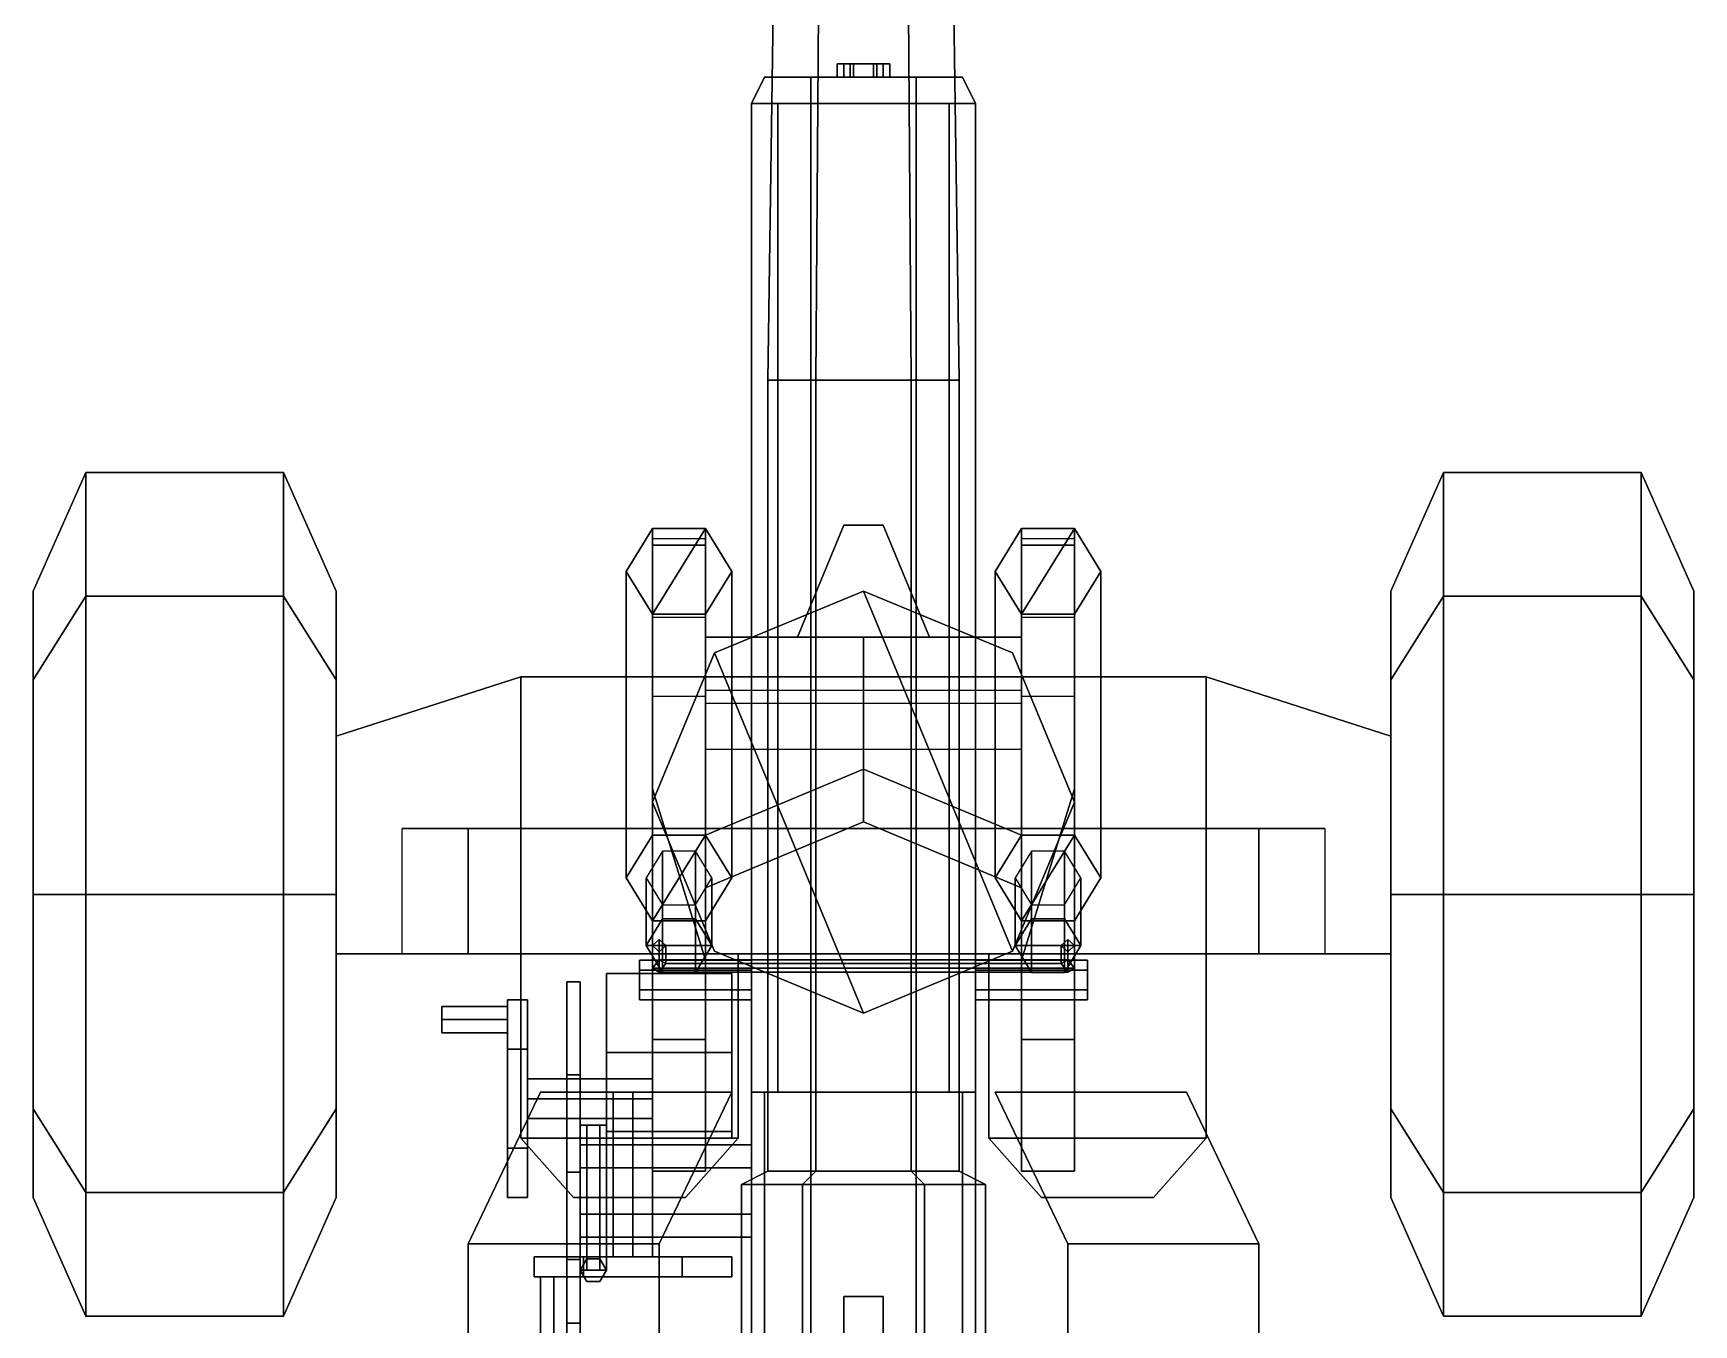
# Model space of a CAD drawing. Extents: x -1.26 to 1.26, y -4.74 to 2.87.
# Drawn here: x -1.26 to 1.26, y -0.793 to 1.166 of the extents above; entities that cross this region are included whole.
import ezdxf

# ---------------------------------------------------------------- set-up
doc = ezdxf.new("R2010")
doc.units = 0
doc.layers.get('0').update_dxf_attribs({"linetype": 'CONTINUOUS'})
for name, color, linetype in [('GUN', 1, 'CONTINUOUS'), ('SLEEVE', 5, 'CONTINUOUS'), ('SUPPORTS', 5, 'CONTINUOUS'), ('TURRET', 3, 'CONTINUOUS'), ('WHEELS', 2, 'CONTINUOUS')]:
    doc.layers.add(name, color=color, linetype=linetype)

msp = doc.modelspace()

# ---------------------------------------------------------------- linework, layer by layer
for points in [[(-0.52, 0.19, 0.88), (-0.52, 0.19, 0.51), (-0.8, 0.1, 0.54), (-0.8, 0.1, 0.83)], [(-0.52, 0.19, 0.51), (-0.52, -0.23, 0.51), (-0.8, -0.23, 0.54), (-0.8, 0.1, 0.54)], [(-0.8, 0.1, 0.83), (-0.8, -0.23, 0.83), (-0.52, -0.23, 0.88), (-0.52, 0.19, 0.88)], [(-0.52, 0.19, 0.88), (-0.52, -0.23, 0.88), (0.52, -0.23, 0.88), (0.52, 0.19, 0.88)], [(0.52, 0.19, 0.88), (0.52, 0.19, 0.51), (-0.52, 0.19, 0.51), (-0.52, 0.19, 0.88)], [(0.52, 0.19, 0.51), (0.52, -0.23, 0.51), (-0.52, -0.23, 0.51), (-0.52, 0.19, 0.51)], [(0.8, 0.1, 0.54), (0.8, -0.23, 0.54), (0.52, -0.23, 0.51), (0.52, 0.19, 0.51)], [(0.52, 0.19, 0.88), (0.52, -0.23, 0.88), (0.8, -0.23, 0.83), (0.8, 0.1, 0.83)], [(0.8, 0.1, 0.83), (0.8, 0.1, 0.54), (0.52, 0.19, 0.51), (0.52, 0.19, 0.88)], [(-0.52, -0.04, 0.51), (-0.52, -0.04, 0.42), (-0.6, -0.04, 0.42), (-0.7, -0.04, 0.53)], [(-0.6, -0.04, 0.42), (-0.6, -0.23, 0.42), (-0.7, -0.23, 0.53), (-0.7, -0.04, 0.53)], [(-0.52, -0.04, 0.42), (-0.52, -0.23, 0.42), (-0.6, -0.23, 0.42), (-0.6, -0.04, 0.42)], [(0.52, -0.04, 0.49), (0.52, -0.04, 0.42), (-0.52, -0.04, 0.42), (-0.52, -0.04, 0.49)], [(-0.52, -0.04, 0.49), (-0.52, -0.23, 0.49), (0.52, -0.23, 0.49), (0.52, -0.04, 0.49)], [(0.52, -0.04, 0.42), (0.52, -0.23, 0.42), (-0.52, -0.23, 0.42), (-0.52, -0.04, 0.42)], [(-0.52, -0.23, 0.51), (-0.52, -0.23, 0.49), (-0.52, -0.04, 0.49), (-0.52, -0.04, 0.51)], [(0.7, -0.04, 0.53), (0.6, -0.04, 0.42), (0.52, -0.04, 0.42), (0.52, -0.04, 0.51)], [(0.6, -0.04, 0.42), (0.6, -0.23, 0.42), (0.52, -0.23, 0.42), (0.52, -0.04, 0.42)], [(0.52, -0.04, 0.49), (0.52, -0.23, 0.49), (0.52, -0.23, 0.51), (0.52, -0.04, 0.51)], [(0.7, -0.23, 0.53), (0.6, -0.23, 0.42), (0.6, -0.04, 0.42), (0.7, -0.04, 0.53)], [(-0.8, -0.23, 0.83), (-0.8, -0.23, 0.54), (-0.52, -0.23, 0.51), (-0.52, -0.23, 0.88)], [(-0.7, -0.23, 0.53), (-0.6, -0.23, 0.42), (-0.52, -0.23, 0.42), (-0.52, -0.23, 0.51)], [(-0.19, -0.23, 0.84), (-0.19, -0.51, 0.84), (-0.52, -0.51, 0.84), (-0.52, -0.23, 0.84)], [(-0.52, -0.23, 0.88), (-0.52, -0.51, 0.88), (-0.19, -0.51, 0.88), (-0.19, -0.23, 0.88)], [(-0.52, -0.23, 0.84), (-0.52, -0.51, 0.84), (-0.52, -0.51, 0.88), (-0.52, -0.23, 0.88)], [(-0.52, -0.23, 0.51), (-0.52, -0.51, 0.51), (-0.52, -0.51, 0.55), (-0.52, -0.23, 0.55)], [(-0.52, -0.23, 0.55), (-0.52, -0.51, 0.55), (-0.19, -0.51, 0.55), (-0.19, -0.23, 0.55)], [(-0.19, -0.23, 0.51), (-0.19, -0.51, 0.51), (-0.52, -0.51, 0.51), (-0.52, -0.23, 0.51)], [(-0.52, -0.23, 0.88), (-0.52, -0.23, 0.51), (0.52, -0.23, 0.51), (0.52, -0.23, 0.88)], [(-0.52, -0.23, 0.49), (-0.52, -0.23, 0.42), (0.52, -0.23, 0.42), (0.52, -0.23, 0.49)], [(-0.19, -0.51, 0.88), (-0.19, -0.51, 0.84), (-0.19, -0.23, 0.84), (-0.19, -0.23, 0.88)], [(-0.19, -0.51, 0.55), (-0.19, -0.51, 0.51), (-0.19, -0.23, 0.51), (-0.19, -0.23, 0.55)], [(0.52, -0.23, 0.84), (0.52, -0.51, 0.84), (0.19, -0.51, 0.84), (0.19, -0.23, 0.84)], [(0.19, -0.23, 0.88), (0.19, -0.51, 0.88), (0.52, -0.51, 0.88), (0.52, -0.23, 0.88)], [(0.19, -0.23, 0.84), (0.19, -0.51, 0.84), (0.19, -0.51, 0.88), (0.19, -0.23, 0.88)], [(0.19, -0.23, 0.51), (0.19, -0.51, 0.51), (0.19, -0.51, 0.55), (0.19, -0.23, 0.55)], [(0.19, -0.23, 0.55), (0.19, -0.51, 0.55), (0.52, -0.51, 0.55), (0.52, -0.23, 0.55)], [(0.52, -0.23, 0.51), (0.52, -0.51, 0.51), (0.19, -0.51, 0.51), (0.19, -0.23, 0.51)], [(0.52, -0.51, 0.88), (0.52, -0.51, 0.84), (0.52, -0.23, 0.84), (0.52, -0.23, 0.88)], [(0.52, -0.51, 0.55), (0.52, -0.51, 0.51), (0.52, -0.23, 0.51), (0.52, -0.23, 0.55)], [(0.52, -0.23, 0.88), (0.52, -0.23, 0.51), (0.8, -0.23, 0.54), (0.8, -0.23, 0.83)], [(0.52, -0.23, 0.51), (0.52, -0.23, 0.42), (0.6, -0.23, 0.42), (0.7, -0.23, 0.53)], [(-0.19, -0.51, 0.88), (-0.19, -0.51, 0.84), (-0.52, -0.51, 0.84), (-0.52, -0.51, 0.88)], [(-0.52, -0.51, 0.84), (-0.44, -0.6, 0.84), (-0.44, -0.6, 0.88), (-0.52, -0.51, 0.88)], [(-0.19, -0.51, 0.84), (-0.27, -0.6, 0.84), (-0.44, -0.6, 0.84), (-0.52, -0.51, 0.84)], [(-0.52, -0.51, 0.88), (-0.44, -0.6, 0.88), (-0.27, -0.6, 0.88), (-0.19, -0.51, 0.88)], [(-0.52, -0.51, 0.88), (-0.52, -0.51, 0.84), (-0.19, -0.51, 0.84), (-0.19, -0.51, 0.88)], [(-0.52, -0.51, 0.55), (-0.52, -0.51, 0.51), (-0.19, -0.51, 0.51), (-0.19, -0.51, 0.55)], [(-0.52, -0.51, 0.51), (-0.44, -0.6, 0.51), (-0.44, -0.6, 0.55), (-0.52, -0.51, 0.55)], [(-0.52, -0.51, 0.55), (-0.44, -0.6, 0.55), (-0.27, -0.6, 0.55), (-0.19, -0.51, 0.55)], [(-0.19, -0.51, 0.55), (-0.19, -0.51, 0.51), (-0.52, -0.51, 0.51), (-0.52, -0.51, 0.55)], [(-0.19, -0.51, 0.51), (-0.27, -0.6, 0.51), (-0.44, -0.6, 0.51), (-0.52, -0.51, 0.51)], [(-0.27, -0.6, 0.88), (-0.27, -0.6, 0.84), (-0.19, -0.51, 0.84), (-0.19, -0.51, 0.88)], [(-0.27, -0.6, 0.55), (-0.27, -0.6, 0.51), (-0.19, -0.51, 0.51), (-0.19, -0.51, 0.55)], [(0.52, -0.51, 0.84), (0.44, -0.6, 0.84), (0.27, -0.6, 0.84), (0.19, -0.51, 0.84)], [(0.19, -0.51, 0.88), (0.27, -0.6, 0.88), (0.44, -0.6, 0.88), (0.52, -0.51, 0.88)], [(0.19, -0.51, 0.84), (0.27, -0.6, 0.84), (0.27, -0.6, 0.88), (0.19, -0.51, 0.88)], [(0.19, -0.51, 0.51), (0.27, -0.6, 0.51), (0.27, -0.6, 0.55), (0.19, -0.51, 0.55)], [(0.19, -0.51, 0.55), (0.27, -0.6, 0.55), (0.44, -0.6, 0.55), (0.52, -0.51, 0.55)], [(0.52, -0.51, 0.51), (0.44, -0.6, 0.51), (0.27, -0.6, 0.51), (0.19, -0.51, 0.51)], [(0.44, -0.6, 0.88), (0.44, -0.6, 0.84), (0.52, -0.51, 0.84), (0.52, -0.51, 0.88)], [(0.44, -0.6, 0.55), (0.44, -0.6, 0.51), (0.52, -0.51, 0.51), (0.52, -0.51, 0.55)], [(-0.44, -0.6, 0.88), (-0.44, -0.6, 0.84), (-0.27, -0.6, 0.84), (-0.27, -0.6, 0.88)], [(-0.44, -0.6, 0.55), (-0.44, -0.6, 0.51), (-0.27, -0.6, 0.51), (-0.27, -0.6, 0.55)], [(0.27, -0.6, 0.88), (0.27, -0.6, 0.84), (0.44, -0.6, 0.84), (0.44, -0.6, 0.88)], [(0.27, -0.6, 0.55), (0.27, -0.6, 0.51), (0.44, -0.6, 0.51), (0.44, -0.6, 0.55)]]:
    msp.add_3dface(points)
at = {"layer": 'GUN'}
for points in [[(-0.0675, 1.34, 1.7269), (-0.135, 1.34, 1.61), (-0.145, 0.64, 1.61), (-0.0725, 0.64, 1.7356)], [(-0.135, 1.34, 1.61), (-0.0675, 1.34, 1.4931), (-0.0725, 0.64, 1.4844), (-0.145, 0.64, 1.61)], [(0.0675, 1.34, 1.7269), (-0.0675, 1.34, 1.7269), (-0.0725, 0.64, 1.7356), (0.0725, 0.64, 1.7356)], [(-0.0675, 1.34, 1.4931), (0.0675, 1.34, 1.4931), (0.0725, 0.64, 1.4844), (-0.0725, 0.64, 1.4844)], [(0.135, 1.34, 1.61), (0.0675, 1.34, 1.7269), (0.0725, 0.64, 1.7356), (0.145, 0.64, 1.61)], [(0.0675, 1.34, 1.4931), (0.135, 1.34, 1.61), (0.145, 0.64, 1.61), (0.0725, 0.64, 1.4844)], [(-0.0725, 0.64, 1.7356), (-0.145, 0.64, 1.61), (-0.145, -0.56, 1.61), (-0.0725, -0.56, 1.7356)], [(-0.145, 0.64, 1.61), (-0.0725, 0.64, 1.4844), (-0.0725, -0.56, 1.4844), (-0.145, -0.56, 1.61)], [(0.0725, 0.64, 1.7356), (-0.0725, 0.64, 1.7356), (-0.0725, -0.56, 1.7356), (0.0725, -0.56, 1.7356)], [(-0.0725, 0.64, 1.4844), (0.0725, 0.64, 1.4844), (0.0725, -0.56, 1.4844), (-0.0725, -0.56, 1.4844)], [(0.145, 0.64, 1.61), (0.0725, 0.64, 1.7356), (0.0725, -0.56, 1.7356), (0.145, -0.56, 1.61)], [(0.0725, 0.64, 1.4844), (0.145, 0.64, 1.61), (0.145, -0.56, 1.61), (0.0725, -0.56, 1.4844)], [(-0.0725, -0.56, 1.7356), (-0.145, -0.56, 1.61), (-0.185, -0.58, 1.61), (-0.0925, -0.58, 1.7702)], [(-0.145, -0.56, 1.61), (-0.0725, -0.56, 1.4844), (-0.0925, -0.58, 1.4498), (-0.185, -0.58, 1.61)], [(0.0725, -0.56, 1.7356), (-0.0725, -0.56, 1.7356), (-0.0925, -0.58, 1.7702), (0.0925, -0.58, 1.7702)], [(-0.0725, -0.56, 1.4844), (0.0725, -0.56, 1.4844), (0.0925, -0.58, 1.4498), (-0.0925, -0.58, 1.4498)], [(0.145, -0.56, 1.61), (0.0725, -0.56, 1.7356), (0.0925, -0.58, 1.7702), (0.185, -0.58, 1.61)], [(0.0725, -0.56, 1.4844), (0.145, -0.56, 1.61), (0.185, -0.58, 1.61), (0.0925, -0.58, 1.4498)], [(-0.0925, -0.58, 1.7702), (-0.185, -0.58, 1.61), (-0.185, -1.08, 1.61), (-0.0925, -1.08, 1.7702)], [(-0.185, -0.58, 1.61), (-0.0925, -0.58, 1.4498), (-0.0925, -1.08, 1.4498), (-0.185, -1.08, 1.61)], [(0.0925, -0.58, 1.7702), (-0.0925, -0.58, 1.7702), (-0.0925, -1.08, 1.7702), (0.0925, -1.08, 1.7702)], [(-0.0925, -0.58, 1.4498), (0.0925, -0.58, 1.4498), (0.0925, -1.08, 1.4498), (-0.0925, -1.08, 1.4498)], [(0.185, -0.58, 1.61), (0.0925, -0.58, 1.7702), (0.0925, -1.08, 1.7702), (0.185, -1.08, 1.61)], [(0.0925, -0.58, 1.4498), (0.185, -0.58, 1.61), (0.185, -1.08, 1.61), (0.0925, -1.08, 1.4498)], [(-0.03, -0.75, 1.34), (-0.03, -1.06, 1.34), (-0.03, -1.06, 1.45), (-0.03, -0.75, 1.45)], [(0.03, -0.75, 1.45), (0.03, -0.75, 1.34), (-0.03, -0.75, 1.34), (-0.03, -0.75, 1.45)], [(0.03, -0.75, 1.34), (0.03, -1.06, 1.34), (-0.03, -1.06, 1.34), (-0.03, -0.75, 1.34)], [(0.03, -1.06, 1.45), (0.03, -1.06, 1.34), (0.03, -0.75, 1.34), (0.03, -0.75, 1.45)]]:
    msp.add_3dface(points, dxfattribs=at)
at = {"layer": 'SLEEVE'}
for points in [[(-0.02, 1.12, 1.4646), (-0.04, 1.12, 1.43), (-0.04, 1.1, 1.43), (-0.02, 1.1, 1.4646)], [(-0.04, 1.12, 1.43), (-0.02, 1.12, 1.3954), (-0.02, 1.1, 1.3954), (-0.04, 1.1, 1.43)], [(0.04, 1.12, 1.43), (-0.04, 1.12, 1.43), (-0.02, 1.12, 1.4646), (0.02, 1.12, 1.4646)], [(0.02, 1.12, 1.3954), (-0.02, 1.12, 1.3954), (-0.04, 1.12, 1.43), (0.04, 1.12, 1.43)], [(-0.015, 1.12, 1.356), (-0.03, 1.12, 1.33), (-0.03, 1.1, 1.33), (-0.015, 1.1, 1.356)], [(-0.03, 1.12, 1.33), (-0.015, 1.12, 1.304), (-0.015, 1.1, 1.304), (-0.03, 1.1, 1.33)], [(0.03, 1.12, 1.33), (-0.03, 1.12, 1.33), (-0.015, 1.12, 1.356), (0.015, 1.12, 1.356)], [(0.015, 1.12, 1.304), (-0.015, 1.12, 1.304), (-0.03, 1.12, 1.33), (0.03, 1.12, 1.33)], [(0.02, 1.12, 1.4646), (-0.02, 1.12, 1.4646), (-0.02, 1.1, 1.4646), (0.02, 1.1, 1.4646)], [(-0.02, 1.12, 1.3954), (0.02, 1.12, 1.3954), (0.02, 1.1, 1.3954), (-0.02, 1.1, 1.3954)], [(0.015, 1.12, 1.356), (-0.015, 1.12, 1.356), (-0.015, 1.1, 1.356), (0.015, 1.1, 1.356)], [(-0.015, 1.12, 1.304), (0.015, 1.12, 1.304), (0.015, 1.1, 1.304), (-0.015, 1.1, 1.304)], [(0.03, 1.12, 1.33), (0.015, 1.12, 1.356), (0.015, 1.1, 1.356), (0.03, 1.1, 1.33)], [(0.015, 1.12, 1.304), (0.03, 1.12, 1.33), (0.03, 1.1, 1.33), (0.015, 1.1, 1.304)], [(0.04, 1.12, 1.43), (0.02, 1.12, 1.4646), (0.02, 1.1, 1.4646), (0.04, 1.1, 1.43)], [(0.02, 1.12, 1.3954), (0.04, 1.12, 1.43), (0.04, 1.1, 1.43), (0.02, 1.1, 1.3954)], [(-0.15, 1.1, 1.48), (-0.17, 1.06, 1.48), (0.08, 1.06, 1.48), (0.08, 1.1, 1.48)], [(-0.15, 1.1, 1.35), (-0.17, 1.06, 1.35), (-0.17, 1.06, 1.48), (-0.15, 1.1, 1.48)], [(-0.08, 1.1, 1.3), (-0.08, 1.06, 1.28), (-0.17, 1.06, 1.35), (-0.15, 1.1, 1.35)], [(-0.08, 1.1, 1.48), (-0.08, 1.1, 1.3), (-0.15, 1.1, 1.35), (-0.15, 1.1, 1.48)], [(0.08, 1.1, 1.48), (0.08, 1.1, 1.3), (-0.08, 1.1, 1.3), (-0.08, 1.1, 1.48)], [(0.08, 1.1, 1.3), (0.08, 1.06, 1.28), (-0.08, 1.06, 1.28), (-0.08, 1.1, 1.3)], [(0.15, 1.1, 1.48), (0.15, 1.1, 1.35), (0.08, 1.1, 1.3), (0.08, 1.1, 1.48)], [(0.15, 1.1, 1.35), (0.17, 1.06, 1.35), (0.08, 1.06, 1.28), (0.08, 1.1, 1.3)], [(0.08, 1.1, 1.48), (0.08, 1.06, 1.48), (0.17, 1.06, 1.48), (0.15, 1.1, 1.48)], [(0.17, 1.06, 1.48), (0.17, 1.06, 1.35), (0.15, 1.1, 1.35), (0.15, 1.1, 1.48)], [(-0.13, 1.06, 1.55), (-0.13, 1.06, 1.48), (-0.17, 1.06, 1.48), (-0.17, 1.06, 1.55)], [(-0.17, 1.06, 1.35), (-0.17, -0.44, 1.35), (-0.17, -0.44, 1.55), (-0.17, 1.06, 1.55)], [(-0.13, 1.06, 1.32), (-0.13, -0.44, 1.32), (-0.17, -0.44, 1.35), (-0.17, 1.06, 1.35)], [(-0.17, 1.06, 1.55), (-0.17, -0.44, 1.55), (-0.13, -0.44, 1.55), (-0.13, 1.06, 1.55)], [(-0.08, 1.06, 1.48), (-0.08, 1.06, 1.48), (-0.13, 1.06, 1.48), (-0.13, 1.06, 1.55)], [(-0.08, 1.06, 1.28), (-0.08, -0.44, 1.28), (-0.13, -0.44, 1.32), (-0.13, 1.06, 1.32)], [(-0.13, 1.06, 1.55), (-0.13, -0.44, 1.55), (-0.08, -0.44, 1.48), (-0.08, 1.06, 1.48)], [(-0.08, 1.06, 1.48), (-0.08, -0.44, 1.48), (0.08, -0.44, 1.48), (0.08, 1.06, 1.48)], [(0.08, 1.06, 1.28), (0.08, -0.44, 1.28), (-0.08, -0.44, 1.28), (-0.08, 1.06, 1.28)], [(0.13, 1.06, 1.55), (0.13, 1.06, 1.48), (0.08, 1.06, 1.48)], [(0.13, 1.06, 1.32), (0.13, -0.44, 1.32), (0.08, -0.44, 1.28), (0.08, 1.06, 1.28)], [(0.08, 1.06, 1.48), (0.08, -0.44, 1.48), (0.13, -0.44, 1.55), (0.13, 1.06, 1.55)], [(0.17, 1.06, 1.55), (0.17, 1.06, 1.48), (0.13, 1.06, 1.48), (0.13, 1.06, 1.55)], [(0.17, 1.06, 1.35), (0.17, -0.44, 1.35), (0.13, -0.44, 1.32), (0.13, 1.06, 1.32)], [(0.13, 1.06, 1.55), (0.13, -0.44, 1.55), (0.17, -0.44, 1.55), (0.17, 1.06, 1.55)], [(0.17, -0.44, 1.55), (0.17, -0.44, 1.35), (0.17, 1.06, 1.35), (0.17, 1.06, 1.55)], [(-0.17, -0.255, 1.466), (-0.17, -0.24, 1.44), (-0.34, -0.24, 1.44), (-0.34, -0.255, 1.466)], [(-0.17, -0.24, 1.44), (-0.17, -0.255, 1.414), (-0.34, -0.255, 1.414), (-0.34, -0.24, 1.44)], [(-0.34, -0.285, 1.466), (-0.34, -0.255, 1.466), (-0.34, -0.24, 1.44), (-0.34, -0.3, 1.44)], [(-0.34, -0.3, 1.44), (-0.34, -0.24, 1.44), (-0.34, -0.255, 1.414), (-0.34, -0.285, 1.414)], [(0.17, -0.255, 1.414), (0.17, -0.24, 1.44), (0.34, -0.24, 1.44), (0.34, -0.255, 1.414)], [(0.17, -0.24, 1.44), (0.17, -0.255, 1.466), (0.34, -0.255, 1.466), (0.34, -0.24, 1.44)], [(0.34, -0.285, 1.414), (0.34, -0.255, 1.414), (0.34, -0.24, 1.44), (0.34, -0.3, 1.44)], [(0.34, -0.3, 1.44), (0.34, -0.24, 1.44), (0.34, -0.255, 1.466), (0.34, -0.285, 1.466)], [(-0.43, -0.4137, 1.6972), (-0.43, -0.2729, 1.6507), (-0.45, -0.2729, 1.6507), (-0.45, -0.4137, 1.6972)], [(-0.45, -0.44, 1.32), (-0.45, -0.8262, 1.2184), (-0.45, -0.8372, 1.3663), (-0.45, -0.2729, 1.6507)], [(-0.43, -0.2729, 1.6507), (-0.43, -0.44, 1.32), (-0.45, -0.44, 1.32), (-0.45, -0.2729, 1.6507)], [(-0.45, -0.2729, 1.6507), (-0.45, -0.8372, 1.3663), (-0.45, -0.7907, 1.5071), (-0.45, -0.4137, 1.6972)], [(-0.43, -0.8372, 1.3663), (-0.43, -0.8262, 1.2184), (-0.43, -0.44, 1.32), (-0.43, -0.2729, 1.6507)], [(-0.43, -0.7907, 1.5071), (-0.43, -0.8372, 1.3663), (-0.43, -0.2729, 1.6507), (-0.43, -0.4137, 1.6972)], [(-0.17, -0.285, 1.466), (-0.17, -0.255, 1.466), (-0.34, -0.255, 1.466), (-0.34, -0.285, 1.466)], [(-0.17, -0.255, 1.414), (-0.17, -0.285, 1.414), (-0.34, -0.285, 1.414), (-0.34, -0.255, 1.414)], [(0.17, -0.255, 1.466), (0.17, -0.285, 1.466), (0.34, -0.285, 1.466), (0.34, -0.255, 1.466)], [(0.17, -0.285, 1.414), (0.17, -0.255, 1.414), (0.34, -0.255, 1.414), (0.34, -0.285, 1.414)], [(-0.17, -0.3, 1.44), (-0.17, -0.285, 1.466), (-0.34, -0.285, 1.466), (-0.34, -0.3, 1.44)], [(-0.17, -0.285, 1.414), (-0.17, -0.3, 1.44), (-0.34, -0.3, 1.44), (-0.34, -0.285, 1.414)], [(0.17, -0.3, 1.44), (0.17, -0.285, 1.414), (0.34, -0.285, 1.414), (0.34, -0.3, 1.44)], [(0.17, -0.285, 1.466), (0.17, -0.3, 1.44), (0.34, -0.3, 1.44), (0.34, -0.285, 1.466)], [(-0.43, -0.5616, 1.6862), (-0.43, -0.4137, 1.6972), (-0.45, -0.4137, 1.6972), (-0.45, -0.5616, 1.6862)], [(-0.45, -0.4137, 1.6972), (-0.45, -0.7907, 1.5071), (-0.45, -0.694, 1.6194), (-0.45, -0.5616, 1.6862)], [(-0.43, -0.694, 1.6194), (-0.43, -0.7907, 1.5071), (-0.43, -0.4137, 1.6972), (-0.43, -0.5616, 1.6862)], [(-0.43, -0.44, 1.32), (-0.43, -0.8262, 1.2184), (-0.45, -0.8262, 1.2184), (-0.45, -0.44, 1.32)], [(-0.17, -0.44, 1.35), (-0.17, -1.63, 1.35), (-0.17, -1.63, 1.55), (-0.17, -0.44, 1.55)], [(-0.17, -0.44, 1.55), (-0.17, -1.63, 1.55), (-0.15, -1.63, 1.55), (-0.15, -0.44, 1.55)], [(-0.08, -0.44, 1.28), (-0.08, -1.63, 1.28), (-0.17, -1.63, 1.35), (-0.17, -0.44, 1.35)], [(-0.15, -1.63, 1.55), (-0.15, -1.63, 1.37), (-0.15, -0.44, 1.37), (-0.15, -0.44, 1.55)], [(-0.15, -1.63, 1.37), (-0.08, -1.63, 1.31), (-0.08, -0.44, 1.31), (-0.15, -0.44, 1.37)], [(-0.15, -0.44, 1.55), (-0.15, -0.44, 1.37), (-0.13, -0.44, 1.3529), (-0.13, -0.44, 1.55)], [(-0.13, -0.44, 1.55), (-0.13, -0.44, 1.32), (-0.08, -0.44, 1.28), (-0.08, -0.44, 1.48)], [(-0.08, -0.44, 1.48), (-0.08, -0.44, 1.31), (0.08, -0.44, 1.31), (0.08, -0.44, 1.48)], [(-0.08, -1.63, 1.31), (0.08, -1.63, 1.31), (0.08, -0.44, 1.31), (-0.08, -0.44, 1.31)], [(0.08, -0.44, 1.28), (0.08, -1.63, 1.28), (-0.08, -1.63, 1.28), (-0.08, -0.44, 1.28)], [(0.08, -1.63, 1.31), (0.15, -1.63, 1.37), (0.15, -0.44, 1.37), (0.08, -0.44, 1.31)], [(0.17, -0.44, 1.35), (0.17, -1.63, 1.35), (0.08, -1.63, 1.28), (0.08, -0.44, 1.28)], [(0.08, -0.44, 1.48), (0.08, -0.44, 1.28), (0.13, -0.44, 1.32), (0.13, -0.44, 1.55)], [(0.13, -0.44, 1.55), (0.13, -0.44, 1.3529), (0.15, -0.44, 1.37), (0.15, -0.44, 1.55)], [(0.15, -0.44, 1.37), (0.15, -1.63, 1.37), (0.15, -1.63, 1.55), (0.15, -0.44, 1.55)], [(0.15, -0.44, 1.55), (0.15, -1.63, 1.55), (0.17, -1.63, 1.55), (0.17, -0.44, 1.55)], [(0.17, -1.63, 1.55), (0.17, -1.63, 1.35), (0.17, -0.44, 1.35), (0.17, -0.44, 1.55)], [(-0.42, -0.49, 1.5973), (-0.43, -0.49, 1.58), (-0.43, -0.71, 1.58), (-0.42, -0.71, 1.5973)], [(-0.43, -0.49, 1.58), (-0.42, -0.49, 1.5627), (-0.42, -0.71, 1.5627), (-0.43, -0.71, 1.58)], [(-0.39, -0.49, 1.58), (-0.43, -0.49, 1.58), (-0.42, -0.49, 1.5973), (-0.4, -0.49, 1.5973)], [(-0.4, -0.49, 1.5627), (-0.42, -0.49, 1.5627), (-0.43, -0.49, 1.58), (-0.39, -0.49, 1.58)], [(-0.4, -0.49, 1.5973), (-0.42, -0.49, 1.5973), (-0.42, -0.71, 1.5973), (-0.4, -0.71, 1.5973)], [(-0.42, -0.49, 1.5627), (-0.4, -0.49, 1.5627), (-0.4, -0.71, 1.5627), (-0.42, -0.71, 1.5627)], [(-0.39, -0.49, 1.58), (-0.4, -0.49, 1.5973), (-0.4, -0.71, 1.5973), (-0.39, -0.71, 1.58)], [(-0.4, -0.49, 1.5627), (-0.39, -0.49, 1.58), (-0.39, -0.71, 1.58), (-0.4, -0.71, 1.5627)], [(-0.17, -0.555, 1.4806), (-0.17, -0.52, 1.42), (-0.43, -0.52, 1.42), (-0.43, -0.555, 1.4806)], [(-0.17, -0.52, 1.42), (-0.17, -0.555, 1.3594), (-0.43, -0.555, 1.3594), (-0.43, -0.52, 1.42)], [(-0.43, -0.694, 1.6194), (-0.43, -0.5616, 1.6862), (-0.45, -0.5616, 1.6862), (-0.45, -0.694, 1.6194)], [(-0.17, -0.625, 1.4806), (-0.17, -0.555, 1.4806), (-0.43, -0.555, 1.4806), (-0.43, -0.625, 1.4806)], [(-0.17, -0.555, 1.3594), (-0.17, -0.625, 1.3594), (-0.43, -0.625, 1.3594), (-0.43, -0.555, 1.3594)], [(-0.17, -0.66, 1.42), (-0.17, -0.625, 1.4806), (-0.43, -0.625, 1.4806), (-0.43, -0.66, 1.42)], [(-0.17, -0.625, 1.3594), (-0.17, -0.66, 1.42), (-0.43, -0.66, 1.42), (-0.43, -0.625, 1.3594)], [(-0.43, -0.7907, 1.5071), (-0.43, -0.694, 1.6194), (-0.45, -0.694, 1.6194), (-0.45, -0.7907, 1.5071)], [(-0.42, -0.6927, 1.34), (-0.43, -0.71, 1.34), (-0.43, -0.71, 1.56), (-0.42, -0.6927, 1.56)], [(-0.42, -0.6927, 1.56), (-0.43, -0.71, 1.56), (-0.39, -0.71, 1.56), (-0.4, -0.6927, 1.56)], [(-0.42, -0.6927, 1.34), (-0.4, -0.6927, 1.34), (-0.39, -0.71, 1.34), (-0.43, -0.71, 1.34)], [(-0.4, -0.6927, 1.34), (-0.42, -0.6927, 1.34), (-0.42, -0.6927, 1.56), (-0.4, -0.6927, 1.56)], [(-0.39, -0.71, 1.34), (-0.4, -0.6927, 1.34), (-0.4, -0.6927, 1.56), (-0.39, -0.71, 1.56)], [(-0.43, -0.71, 1.34), (-0.42, -0.7273, 1.34), (-0.42, -0.7273, 1.56), (-0.43, -0.71, 1.56)], [(-0.42, -0.71, 1.5973), (-0.43, -0.71, 1.58), (-0.42, -0.71, 1.5627), (-0.4, -0.71, 1.5973)], [(-0.43, -0.71, 1.56), (-0.42, -0.7273, 1.56), (-0.4, -0.7273, 1.56), (-0.39, -0.71, 1.56)], [(-0.43, -0.71, 1.34), (-0.39, -0.71, 1.34), (-0.4, -0.7273, 1.34), (-0.42, -0.7273, 1.34)], [(-0.4, -0.71, 1.5973), (-0.42, -0.71, 1.5627), (-0.4, -0.71, 1.5627), (-0.39, -0.71, 1.58)], [(-0.42, -0.7273, 1.34), (-0.4, -0.7273, 1.34), (-0.4, -0.7273, 1.56), (-0.42, -0.7273, 1.56)], [(-0.4, -0.7273, 1.34), (-0.39, -0.71, 1.34), (-0.39, -0.71, 1.56), (-0.4, -0.7273, 1.56)], [(-0.43, -0.8372, 1.3663), (-0.43, -0.7907, 1.5071), (-0.45, -0.7907, 1.5071), (-0.45, -0.8372, 1.3663)]]:
    msp.add_3dface(points, dxfattribs=at)
at = {"layer": 'SUPPORTS'}
for points in [[(-0.49, -0.44, 0.55), (-0.6, -0.67, 0.55), (-0.6, -0.67, 0.84), (-0.49, -0.44, 0.84)], [(-0.2, -0.44, 0.55), (-0.31, -0.67, 0.55), (-0.6, -0.67, 0.55), (-0.49, -0.44, 0.55)], [(-0.49, -0.44, 0.84), (-0.6, -0.67, 0.84), (-0.31, -0.67, 0.84), (-0.2, -0.44, 0.84)], [(-0.2, -0.44, 0.84), (-0.2, -0.44, 0.55), (-0.49, -0.44, 0.55), (-0.49, -0.44, 0.84)], [(-0.31, -0.67, 0.84), (-0.31, -0.67, 0.55), (-0.2, -0.44, 0.55), (-0.2, -0.44, 0.84)], [(0.49, -0.44, 0.84), (0.49, -0.44, 0.55), (0.2, -0.44, 0.55), (0.2, -0.44, 0.84)], [(0.2, -0.44, 0.55), (0.31, -0.67, 0.55), (0.31, -0.67, 0.84), (0.2, -0.44, 0.84)], [(0.49, -0.44, 0.55), (0.6, -0.67, 0.55), (0.31, -0.67, 0.55), (0.2, -0.44, 0.55)], [(0.2, -0.44, 0.84), (0.31, -0.67, 0.84), (0.6, -0.67, 0.84), (0.49, -0.44, 0.84)], [(0.6, -0.67, 0.84), (0.6, -0.67, 0.55), (0.49, -0.44, 0.55), (0.49, -0.44, 0.84)], [(-0.6, -0.67, 0.55), (-0.6, -0.96, 0.55), (-0.6, -0.96, 0.84), (-0.6, -0.67, 0.84)], [(-0.6, -0.67, 0.84), (-0.6, -0.96, 0.84), (-0.31, -0.96, 0.84), (-0.31, -0.67, 0.84)], [(-0.31, -0.67, 0.55), (-0.31, -0.96, 0.55), (-0.6, -0.96, 0.55), (-0.6, -0.67, 0.55)], [(-0.31, -0.96, 0.84), (-0.31, -0.96, 0.55), (-0.31, -0.67, 0.55), (-0.31, -0.67, 0.84)], [(0.6, -0.67, 0.55), (0.6, -0.96, 0.55), (0.31, -0.96, 0.55), (0.31, -0.67, 0.55)], [(0.31, -0.67, 0.84), (0.31, -0.96, 0.84), (0.6, -0.96, 0.84), (0.6, -0.67, 0.84)], [(0.31, -0.67, 0.55), (0.31, -0.96, 0.55), (0.31, -0.96, 0.84), (0.31, -0.67, 0.84)], [(0.6, -0.96, 0.84), (0.6, -0.96, 0.55), (0.6, -0.67, 0.55), (0.6, -0.67, 0.84)]]:
    msp.add_3dface(points, dxfattribs=at)
at = {"layer": 'TURRET'}
for points in [[(-0.32, 0.4151, 1.1537), (-0.36, 0.35, 1.13), (-0.36, -0.1151, 2.408), (-0.32, -0.05, 2.4317)], [(-0.24, 0.4151, 1.1537), (-0.32, 0.2849, 1.1063), (-0.36, 0.35, 1.13), (-0.32, 0.4151, 1.1537)], [(-0.24, 0.4151, 1.1537), (-0.32, 0.4151, 1.1537), (-0.32, -0.05, 2.4317), (-0.24, -0.05, 2.4317)], [(-0.2, 0.35, 1.13), (-0.24, 0.2849, 1.1063), (-0.32, 0.2849, 1.1063), (-0.24, 0.4151, 1.1537)], [(-0.2, 0.35, 1.13), (-0.24, 0.4151, 1.1537), (-0.24, -0.05, 2.4317), (-0.2, -0.1151, 2.408)], [(-0.03, 0.42, 0.98), (-0.1, 0.25, 0.98), (-0.1, 0.25, 1.08), (-0.03, 0.42, 1.08)], [(0.03, 0.42, 0.98), (0.1, 0.25, 0.98), (-0.1, 0.25, 0.98), (-0.03, 0.42, 0.98)], [(-0.03, 0.42, 1.08), (-0.1, 0.25, 1.08), (0.1, 0.25, 1.08), (0.03, 0.42, 1.08)], [(0.03, 0.42, 1.08), (0.03, 0.42, 0.98), (-0.03, 0.42, 0.98), (-0.03, 0.42, 1.08)], [(0.1, 0.25, 1.08), (0.1, 0.25, 0.98), (0.03, 0.42, 0.98), (0.03, 0.42, 1.08)], [(0.24, 0.4151, 1.1537), (0.2, 0.35, 1.13), (0.2, -0.1151, 2.408), (0.24, -0.05, 2.4317)], [(0.32, 0.4151, 1.1537), (0.24, 0.2849, 1.1063), (0.2, 0.35, 1.13), (0.24, 0.4151, 1.1537)], [(0.32, 0.4151, 1.1537), (0.24, 0.4151, 1.1537), (0.24, -0.05, 2.4317), (0.32, -0.05, 2.4317)], [(0.36, 0.35, 1.13), (0.32, 0.2849, 1.1063), (0.24, 0.2849, 1.1063), (0.32, 0.4151, 1.1537)], [(0.36, 0.35, 1.13), (0.32, 0.4151, 1.1537), (0.32, -0.05, 2.4317), (0.36, -0.1151, 2.408)], [(-0.32, 0.39, 0.98), (-0.32, 0.02, 0.98), (-0.32, 0.28, 1.11), (-0.32, 0.4, 1.15)], [(-0.24, 0.4, 1.15), (-0.24, 0.39, 0.98), (-0.32, 0.39, 0.98), (-0.32, 0.4, 1.15)], [(-0.24, 0.39, 0.98), (-0.24, -0.24, 0.98), (-0.32, 0.02, 0.98), (-0.32, 0.39, 0.98)], [(-0.24, 0.28, 1.11), (-0.24, -0.24, 0.98), (-0.24, 0.39, 0.98), (-0.24, 0.4, 1.15)], [(0.32, 0.4, 1.15), (0.32, 0.39, 0.98), (0.24, 0.39, 0.98), (0.24, 0.4, 1.15)], [(0.24, 0.39, 0.98), (0.24, -0.24, 0.98), (0.24, 0.28, 1.11), (0.24, 0.4, 1.15)], [(0.32, 0.39, 0.98), (0.32, 0.02, 0.98), (0.24, -0.24, 0.98), (0.24, 0.39, 0.98)], [(0.32, 0.28, 1.11), (0.32, 0.02, 0.98), (0.32, 0.39, 0.98), (0.32, 0.4, 1.15)], [(-0.36, 0.35, 1.13), (-0.32, 0.2849, 1.1063), (-0.32, -0.1803, 2.3843), (-0.36, -0.1151, 2.408)], [(-0.24, 0.2849, 1.1063), (-0.2, 0.35, 1.13), (-0.2, -0.1151, 2.408), (-0.24, -0.1803, 2.3843)], [(0.2, 0.35, 1.13), (0.24, 0.2849, 1.1063), (0.24, -0.1803, 2.3843), (0.2, -0.1151, 2.408)], [(0.32, 0.2849, 1.1063), (0.36, 0.35, 1.13), (0.36, -0.1151, 2.408), (0.32, -0.1803, 2.3843)], [(0, 0.32, 0.88), (-0.2263, 0.2263, 0.88), (-0.2263, 0.2263, 0.98), (0, 0.32, 0.98)], [(-0.2263, 0.2263, 0.98), (0, -0.32, 0.98), (0.2263, -0.2263, 0.98), (0, 0.32, 0.98)], [(0, 0.32, 0.88), (0.2263, -0.2263, 0.88), (0, -0.32, 0.88), (-0.2263, 0.2263, 0.88)], [(0.2263, 0.2263, 0.88), (0, 0.32, 0.88), (0, 0.32, 0.98), (0.2263, 0.2263, 0.98)], [(0, 0.32, 0.98), (0.2263, -0.2263, 0.98), (0.32, 0, 0.98), (0.2263, 0.2263, 0.98)], [(0.2263, 0.2263, 0.88), (0.32, 0, 0.88), (0.2263, -0.2263, 0.88), (0, 0.32, 0.88)], [(-0.32, 0.2849, 1.1063), (-0.24, 0.2849, 1.1063), (-0.24, -0.1803, 2.3843), (-0.32, -0.1803, 2.3843)], [(-0.32, 0.28, 1.11), (-0.32, 0.02, 0.98), (-0.24, -0.24, 0.98), (-0.24, 0.28, 1.11)], [(0.24, 0.2849, 1.1063), (0.32, 0.2849, 1.1063), (0.32, -0.1803, 2.3843), (0.24, -0.1803, 2.3843)], [(0.24, 0.28, 1.11), (0.24, -0.24, 0.98), (0.32, 0.02, 0.98), (0.32, 0.28, 1.11)], [(0.24, 0.25, 1.08), (0.24, 0.25, 0.98), (-0.24, 0.25, 0.98), (-0.24, 0.25, 1.08)], [(-0.24, 0.25, 0.98), (-0.24, 0.25, 0.98), (-0.24, 0.15, 1.08), (-0.24, 0.25, 1.08)], [(0.24, 0.25, 0.98), (0.24, 0.08, 0.98), (-0.24, 0.08, 0.98), (-0.24, 0.25, 0.98)], [(-0.24, 0.25, 1.08), (-0.24, 0.15, 1.08), (0.24, 0.15, 1.08), (0.24, 0.25, 1.08)], [(0, 0.05, 1.18), (0, 0.25, 0.98), (-0.24, 0.25, 0.98), (-0.24, -0.05, 1.28)], [(0.24, -0.05, 1.28), (0.24, 0.25, 0.98), (0, 0.25, 0.98), (0, 0.05, 1.18)], [(0.24, 0.15, 1.08), (0.24, 0.25, 0.98), (0.24, 0.25, 0.98), (0.24, 0.25, 1.08)], [(-0.2263, 0.2263, 0.88), (-0.32, 0, 0.88), (-0.32, 0, 0.98), (-0.2263, 0.2263, 0.98)], [(-0.32, 0, 0.98), (-0.2263, -0.2263, 0.98), (0, -0.32, 0.98), (-0.2263, 0.2263, 0.98)], [(-0.2263, 0.2263, 0.88), (0, -0.32, 0.88), (-0.2263, -0.2263, 0.88), (-0.32, 0, 0.88)], [(0.32, 0, 0.88), (0.2263, 0.2263, 0.88), (0.2263, 0.2263, 0.98), (0.32, 0, 0.98)], [(-0.32, 0.16, 1.08), (-0.32, -0.24, 0.98), (-0.32, -0.56, 1.58), (-0.32, -0.36, 1.58)], [(-0.24, -0.36, 1.58), (-0.24, 0.16, 1.08), (-0.32, 0.16, 1.08), (-0.32, -0.36, 1.58)], [(-0.24, -0.13, 1.28), (-0.24, 0.17, 0.98), (0, 0.17, 0.98), (0, -0.03, 1.18)], [(-0.24, -0.56, 1.58), (-0.24, -0.24, 0.98), (-0.24, 0.16, 1.08), (-0.24, -0.36, 1.58)], [(0, -0.03, 1.18), (0, 0.17, 0.98), (0.24, 0.17, 0.98), (0.24, -0.13, 1.28)], [(0.32, -0.36, 1.58), (0.32, 0.16, 1.08), (0.24, 0.16, 1.08), (0.24, -0.36, 1.58)], [(0.24, 0.16, 1.08), (0.24, -0.24, 0.98), (0.24, -0.56, 1.58), (0.24, -0.36, 1.58)], [(0.32, -0.56, 1.58), (0.32, -0.24, 0.98), (0.32, 0.16, 1.08), (0.32, -0.36, 1.58)], [(-0.24, -0.05, 1.28), (-0.24, -0.13, 1.28), (0, -0.03, 1.18), (0, 0.05, 1.18)], [(0, 0.05, 1.18), (0, -0.03, 1.18), (0.24, -0.13, 1.28), (0.24, -0.05, 1.28)], [(-0.32, 0, 0.88), (-0.2263, -0.2263, 0.88), (-0.2263, -0.2263, 0.98), (-0.32, 0, 0.98)], [(0.2263, -0.2263, 0.88), (0.32, 0, 0.88), (0.32, 0, 0.98), (0.2263, -0.2263, 0.98)], [(-0.32, -0.05, 2.4317), (-0.36, -0.1151, 2.408), (-0.32, -0.1803, 2.3843), (-0.24, -0.05, 2.4317)], [(-0.24, -0.05, 2.4317), (-0.32, -0.1803, 2.3843), (-0.24, -0.1803, 2.3843), (-0.2, -0.1151, 2.408)], [(0.24, -0.05, 2.4317), (0.2, -0.1151, 2.408), (0.24, -0.1803, 2.3843), (0.32, -0.05, 2.4317)], [(0.32, -0.05, 2.4317), (0.24, -0.1803, 2.3843), (0.32, -0.1803, 2.3843), (0.36, -0.1151, 2.408)], [(-0.305, -0.0745, 2.4228), (-0.33, -0.1151, 2.408), (-0.33, -0.2178, 2.6899), (-0.305, -0.1771, 2.7047)], [(-0.255, -0.0745, 2.4228), (-0.305, -0.0745, 2.4228), (-0.305, -0.1771, 2.7047), (-0.255, -0.1771, 2.7047)], [(-0.23, -0.1151, 2.408), (-0.255, -0.0745, 2.4228), (-0.255, -0.1771, 2.7047), (-0.23, -0.2178, 2.6899)], [(0.255, -0.0745, 2.4228), (0.23, -0.1151, 2.408), (0.23, -0.2178, 2.6899), (0.255, -0.1771, 2.7047)], [(0.305, -0.0745, 2.4228), (0.255, -0.0745, 2.4228), (0.255, -0.1771, 2.7047), (0.305, -0.1771, 2.7047)], [(0.33, -0.1151, 2.408), (0.305, -0.0745, 2.4228), (0.305, -0.1771, 2.7047), (0.33, -0.2178, 2.6899)], [(-0.33, -0.1151, 2.408), (-0.305, -0.1558, 2.3932), (-0.305, -0.2584, 2.6751), (-0.33, -0.2178, 2.6899)], [(-0.255, -0.1558, 2.3932), (-0.23, -0.1151, 2.408), (-0.23, -0.2178, 2.6899), (-0.255, -0.2584, 2.6751)], [(0.23, -0.1151, 2.408), (0.255, -0.1558, 2.3932), (0.255, -0.2584, 2.6751), (0.23, -0.2178, 2.6899)], [(0.305, -0.1558, 2.3932), (0.33, -0.1151, 2.408), (0.33, -0.2178, 2.6899), (0.305, -0.2584, 2.6751)], [(-0.305, -0.1558, 2.3932), (-0.255, -0.1558, 2.3932), (-0.255, -0.2584, 2.6751), (-0.305, -0.2584, 2.6751)], [(0.255, -0.1558, 2.3932), (0.305, -0.1558, 2.3932), (0.305, -0.2584, 2.6751), (0.255, -0.2584, 2.6751)], [(-0.33, -0.2178, 2.6899), (-0.23, -0.2178, 2.6899), (-0.255, -0.1771, 2.7047), (-0.305, -0.1771, 2.7047)], [(0.23, -0.2178, 2.6899), (0.33, -0.2178, 2.6899), (0.305, -0.1771, 2.7047), (0.255, -0.1771, 2.7047)], [(-0.305, -0.2584, 2.6751), (-0.255, -0.2584, 2.6751), (-0.23, -0.2178, 2.6899), (-0.33, -0.2178, 2.6899)], [(-0.31, -0.2084, 2.6933), (-0.32, -0.2178, 2.6899), (-0.32, -0.252, 2.7839), (-0.31, -0.2391, 2.7779)], [(-0.32, -0.2178, 2.6899), (-0.31, -0.2272, 2.6865), (-0.31, -0.2579, 2.771), (-0.32, -0.252, 2.7839)], [(-0.3, -0.2178, 2.6899), (-0.31, -0.2084, 2.6933), (-0.31, -0.2391, 2.7779), (-0.3, -0.2451, 2.7651)], [(-0.31, -0.2272, 2.6865), (-0.3, -0.2178, 2.6899), (-0.3, -0.2451, 2.7651), (-0.31, -0.2579, 2.771)], [(-0.2263, -0.2263, 0.88), (0, -0.32, 0.88), (0, -0.32, 0.98), (-0.2263, -0.2263, 0.98)], [(0, -0.32, 0.88), (0.2263, -0.2263, 0.88), (0.2263, -0.2263, 0.98), (0, -0.32, 0.98)], [(0.255, -0.2584, 2.6751), (0.305, -0.2584, 2.6751), (0.33, -0.2178, 2.6899), (0.23, -0.2178, 2.6899)], [(0.31, -0.2084, 2.6933), (0.3, -0.2178, 2.6899), (0.3, -0.2451, 2.7651), (0.31, -0.2391, 2.7779)], [(0.3, -0.2178, 2.6899), (0.31, -0.2272, 2.6865), (0.31, -0.2579, 2.771), (0.3, -0.2451, 2.7651)], [(0.32, -0.2178, 2.6899), (0.31, -0.2084, 2.6933), (0.31, -0.2391, 2.7779), (0.32, -0.252, 2.7839)], [(0.31, -0.2272, 2.6865), (0.32, -0.2178, 2.6899), (0.32, -0.252, 2.7839), (0.31, -0.2579, 2.771)], [(0.32, -0.252, 2.7839), (0.31, -0.2391, 2.7779), (-0.31, -0.2391, 2.7779), (-0.32, -0.252, 2.7839)], [(-0.32, -0.56, 1.58), (-0.32, -0.24, 0.98), (-0.24, -0.24, 0.98), (-0.24, -0.56, 1.58)], [(0.31, -0.2579, 2.771), (0.32, -0.252, 2.7839), (-0.32, -0.252, 2.7839), (-0.31, -0.2579, 2.771)], [(0.31, -0.2391, 2.7779), (0.3, -0.2451, 2.7651), (-0.3, -0.2451, 2.7651), (-0.31, -0.2391, 2.7779)], [(0.3, -0.2451, 2.7651), (0.31, -0.2579, 2.771), (-0.31, -0.2579, 2.771), (-0.3, -0.2451, 2.7651)], [(0.24, -0.56, 1.58), (0.24, -0.24, 0.98), (0.32, -0.24, 0.98), (0.32, -0.56, 1.58)], [(-0.39, -0.26, 1.02), (-0.39, -0.5, 1.04), (-0.39, -0.51, 1.14), (-0.39, -0.38, 1.24)], [(-0.2, -0.38, 1.24), (-0.2, -0.26, 1.02), (-0.39, -0.26, 1.02), (-0.39, -0.38, 1.24)], [(-0.2, -0.26, 1.02), (-0.2, -0.5, 1.04), (-0.39, -0.5, 1.04), (-0.39, -0.26, 1.02)], [(-0.2, -0.51, 1.14), (-0.2, -0.5, 1.04), (-0.2, -0.26, 1.02), (-0.2, -0.38, 1.24)], [(-0.51, -0.375, 1.2099), (-0.51, -0.3, 1.08), (-0.54, -0.3, 1.08), (-0.54, -0.375, 1.2099)], [(-0.51, -0.3, 1.08), (-0.51, -0.375, 0.9501), (-0.54, -0.375, 0.9501), (-0.54, -0.3, 1.08)], [(-0.54, -0.525, 1.2099), (-0.54, -0.375, 1.2099), (-0.54, -0.3, 1.08), (-0.54, -0.6, 1.08)], [(-0.54, -0.6, 1.08), (-0.54, -0.3, 1.08), (-0.54, -0.375, 0.9501), (-0.54, -0.525, 0.9501)], [(-0.51, -0.375, 0.9501), (-0.51, -0.3, 1.08), (-0.51, -0.375, 1.2099), (-0.51, -0.525, 0.9501)], [(-0.54, -0.33, 1.1), (-0.54, -0.31, 1.08), (-0.64, -0.31, 1.08), (-0.64, -0.33, 1.1)], [(-0.54, -0.31, 1.08), (-0.54, -0.33, 1.06), (-0.64, -0.33, 1.06), (-0.64, -0.31, 1.08)], [(-0.64, -0.33, 1.1), (-0.64, -0.31, 1.08), (-0.64, -0.33, 1.06), (-0.64, -0.35, 1.08)], [(-0.54, -0.35, 1.08), (-0.54, -0.33, 1.1), (-0.64, -0.33, 1.1), (-0.64, -0.35, 1.08)], [(-0.54, -0.33, 1.06), (-0.54, -0.35, 1.08), (-0.64, -0.35, 1.08), (-0.64, -0.33, 1.06)], [(-0.51, -0.525, 1.2099), (-0.51, -0.375, 1.2099), (-0.54, -0.375, 1.2099), (-0.54, -0.525, 1.2099)], [(-0.51, -0.375, 0.9501), (-0.51, -0.525, 0.9501), (-0.54, -0.525, 0.9501), (-0.54, -0.375, 0.9501)], [(-0.51, -0.525, 0.9501), (-0.51, -0.375, 1.2099), (-0.51, -0.525, 1.2099), (-0.51, -0.6, 1.08)], [(-0.32, -0.36, 1.58), (-0.32, -0.56, 1.58), (-0.24, -0.56, 1.58), (-0.24, -0.36, 1.58)], [(0.24, -0.36, 1.58), (0.24, -0.56, 1.58), (0.32, -0.56, 1.58), (0.32, -0.36, 1.58)], [(-0.39, -0.38, 1.24), (-0.39, -0.51, 1.14), (-0.2, -0.51, 1.14), (-0.2, -0.38, 1.24)], [(-0.32, -0.45, 1.11), (-0.32, -0.42, 1.08), (-0.51, -0.42, 1.08), (-0.51, -0.45, 1.11)], [(-0.32, -0.42, 1.08), (-0.32, -0.45, 1.05), (-0.51, -0.45, 1.05), (-0.51, -0.42, 1.08)], [(-0.32, -0.48, 1.08), (-0.32, -0.45, 1.11), (-0.51, -0.45, 1.11), (-0.51, -0.48, 1.08)], [(-0.32, -0.45, 1.05), (-0.32, -0.48, 1.08), (-0.51, -0.48, 1.08), (-0.51, -0.45, 1.05)], [(-0.35, -0.44, 1.19), (-0.38, -0.44, 1.16), (-0.38, -0.69, 1.16), (-0.35, -0.69, 1.19)], [(-0.38, -0.44, 1.16), (-0.35, -0.44, 1.13), (-0.35, -0.69, 1.13), (-0.38, -0.69, 1.16)], [(-0.32, -0.44, 1.16), (-0.35, -0.44, 1.19), (-0.35, -0.69, 1.19), (-0.32, -0.69, 1.16)], [(-0.35, -0.44, 1.13), (-0.32, -0.44, 1.16), (-0.32, -0.69, 1.16), (-0.35, -0.69, 1.13)], [(-0.39, -0.51, 1.14), (-0.39, -0.5, 1.04), (-0.2, -0.5, 1.04), (-0.2, -0.51, 1.14)], [(-0.51, -0.6, 1.08), (-0.51, -0.525, 1.2099), (-0.54, -0.525, 1.2099), (-0.54, -0.6, 1.08)], [(-0.51, -0.525, 0.9501), (-0.51, -0.6, 1.08), (-0.54, -0.6, 1.08), (-0.54, -0.525, 0.9501)], [(-0.425, -0.69, 1.0301), (-0.5, -0.69, 1.16), (-0.425, -0.69, 1.2899), (-0.275, -0.69, 1.0301)], [(-0.425, -0.69, 1.2899), (-0.5, -0.69, 1.16), (-0.5, -0.72, 1.16), (-0.425, -0.72, 1.2899)], [(-0.5, -0.69, 1.16), (-0.425, -0.69, 1.0301), (-0.425, -0.72, 1.0301), (-0.5, -0.72, 1.16)], [(-0.275, -0.69, 1.0301), (-0.425, -0.69, 1.2899), (-0.275, -0.69, 1.2899), (-0.2, -0.69, 1.16)], [(-0.425, -0.69, 1.0301), (-0.275, -0.69, 1.0301), (-0.275, -0.72, 1.0301), (-0.425, -0.72, 1.0301)], [(-0.275, -0.69, 1.2899), (-0.425, -0.69, 1.2899), (-0.425, -0.72, 1.2899), (-0.275, -0.72, 1.2899)], [(-0.2, -0.69, 1.16), (-0.275, -0.69, 1.2899), (-0.275, -0.72, 1.2899), (-0.2, -0.72, 1.16)], [(-0.275, -0.69, 1.0301), (-0.2, -0.69, 1.16), (-0.2, -0.72, 1.16), (-0.275, -0.72, 1.0301)], [(-0.275, -0.72, 1.2899), (-0.425, -0.72, 1.2899), (-0.5, -0.72, 1.16), (-0.2, -0.72, 1.16)], [(-0.2, -0.72, 1.16), (-0.5, -0.72, 1.16), (-0.425, -0.72, 1.0301), (-0.275, -0.72, 1.0301)], [(-0.49, -0.72, 1.16), (-0.47, -0.72, 1.14), (-0.47, -0.82, 1.14), (-0.49, -0.82, 1.16)], [(-0.47, -0.72, 1.18), (-0.49, -0.72, 1.16), (-0.49, -0.82, 1.16), (-0.47, -0.82, 1.18)], [(-0.47, -0.72, 1.14), (-0.45, -0.72, 1.16), (-0.45, -0.82, 1.16), (-0.47, -0.82, 1.14)], [(-0.45, -0.72, 1.16), (-0.47, -0.72, 1.18), (-0.47, -0.82, 1.18), (-0.45, -0.82, 1.16)]]:
    msp.add_3dface(points, dxfattribs=at)
at = {"layer": 'WHEELS'}
for points in [[(-1.26, 0.1853, 0.3147), (-1.26, 0.32, 0.64), (-1.18, 0.5, 0.64), (-1.18, 0.3125, 0.1875)], [(-1.26, 0.32, 0.64), (-1.26, 0.1853, 0.9653), (-1.18, 0.3125, 1.0925), (-1.18, 0.5, 0.64)], [(-0.88, 0.5, 0.64), (-0.88, 0.3125, 0.1875), (-1.18, 0.3125, 0.1875), (-1.18, 0.5, 0.64)], [(-0.88, 0.3125, 1.0925), (-0.88, 0.5, 0.64), (-1.18, 0.5, 0.64), (-1.18, 0.3125, 1.0925)], [(-0.8, 0.32, 0.64), (-0.8, 0.1853, 0.3147), (-0.88, 0.3125, 0.1875), (-0.88, 0.5, 0.64)], [(-0.8, 0.1853, 0.9653), (-0.8, 0.32, 0.64), (-0.88, 0.5, 0.64), (-0.88, 0.3125, 1.0925)], [(0.8, 0.1853, 0.3147), (0.8, 0.32, 0.64), (0.88, 0.5, 0.64), (0.88, 0.3125, 0.1875)], [(0.8, 0.32, 0.64), (0.8, 0.1853, 0.9653), (0.88, 0.3125, 1.0925), (0.88, 0.5, 0.64)], [(1.18, 0.3125, 1.0925), (1.18, 0.5, 0.64), (0.88, 0.5, 0.64), (0.88, 0.3125, 1.0925)], [(1.18, 0.5, 0.64), (1.18, 0.3125, 0.1875), (0.88, 0.3125, 0.1875), (0.88, 0.5, 0.64)], [(1.26, 0.1853, 0.9653), (1.26, 0.32, 0.64), (1.18, 0.5, 0.64), (1.18, 0.3125, 1.0925)], [(1.26, 0.32, 0.64), (1.26, 0.1853, 0.3147), (1.18, 0.3125, 0.1875), (1.18, 0.5, 0.64)], [(-1.26, 0.1853, 0.3147), (-1.26, -0.14, 0.18), (-1.26, -0.4653, 0.3147), (-1.26, 0.32, 0.64)], [(-1.26, 0.32, 0.64), (-1.26, -0.4653, 0.3147), (-1.26, -0.6, 0.64), (-1.26, 0.1853, 0.9653)], [(-1.26, -0.14, 0.18), (-1.26, 0.1853, 0.3147), (-1.18, 0.3125, 0.1875), (-1.18, -0.14)], [(-1.26, 0.1853, 0.9653), (-1.26, -0.14, 1.1), (-1.18, -0.14, 1.28), (-1.18, 0.3125, 1.0925)], [(-0.88, 0.3125, 0.1875), (-0.88, -0.14), (-1.18, -0.14), (-1.18, 0.3125, 0.1875)], [(-0.88, -0.14, 1.28), (-0.88, 0.3125, 1.0925), (-1.18, 0.3125, 1.0925), (-1.18, -0.14, 1.28)], [(-0.8, 0.1853, 0.3147), (-0.8, -0.14, 0.18), (-0.88, -0.14), (-0.88, 0.3125, 0.1875)], [(-0.8, -0.14, 1.1), (-0.8, 0.1853, 0.9653), (-0.88, 0.3125, 1.0925), (-0.88, -0.14, 1.28)], [(-0.8, -0.6, 0.64), (-0.8, 0.1853, 0.3147), (-0.8, 0.32, 0.64), (-0.8, -0.4653, 0.9653)], [(-0.8, -0.4653, 0.9653), (-0.8, 0.32, 0.64), (-0.8, 0.1853, 0.9653), (-0.8, -0.14, 1.1)], [(0.8, 0.32, 0.64), (0.8, -0.4653, 0.3147), (0.8, -0.6, 0.64), (0.8, 0.1853, 0.9653)], [(0.8, 0.1853, 0.3147), (0.8, -0.14, 0.18), (0.8, -0.4653, 0.3147), (0.8, 0.32, 0.64)], [(0.8, -0.14, 0.18), (0.8, 0.1853, 0.3147), (0.88, 0.3125, 0.1875), (0.88, -0.14)], [(0.8, 0.1853, 0.9653), (0.8, -0.14, 1.1), (0.88, -0.14, 1.28), (0.88, 0.3125, 1.0925)], [(1.18, -0.14, 1.28), (1.18, 0.3125, 1.0925), (0.88, 0.3125, 1.0925), (0.88, -0.14, 1.28)], [(1.18, 0.3125, 0.1875), (1.18, -0.14), (0.88, -0.14), (0.88, 0.3125, 0.1875)], [(1.26, -0.14, 1.1), (1.26, 0.1853, 0.9653), (1.18, 0.3125, 1.0925), (1.18, -0.14, 1.28)], [(1.26, 0.1853, 0.3147), (1.26, -0.14, 0.18), (1.18, -0.14), (1.18, 0.3125, 0.1875)], [(1.26, -0.4653, 0.9653), (1.26, 0.32, 0.64), (1.26, 0.1853, 0.9653), (1.26, -0.14, 1.1)], [(1.26, -0.6, 0.64), (1.26, 0.1853, 0.3147), (1.26, 0.32, 0.64), (1.26, -0.4653, 0.9653)], [(-1.26, 0.1853, 0.9653), (-1.26, -0.6, 0.64), (-1.26, -0.4653, 0.9653), (-1.26, -0.14, 1.1)], [(-0.8, -0.4653, 0.3147), (-0.8, -0.14, 0.18), (-0.8, 0.1853, 0.3147), (-0.8, -0.6, 0.64)], [(0.8, 0.1853, 0.9653), (0.8, -0.6, 0.64), (0.8, -0.4653, 0.9653), (0.8, -0.14, 1.1)], [(1.26, -0.4653, 0.3147), (1.26, -0.14, 0.18), (1.26, 0.1853, 0.3147), (1.26, -0.6, 0.64)], [(-1.26, -0.4653, 0.3147), (-1.26, -0.14, 0.18), (-1.18, -0.14), (-1.18, -0.5925, 0.1875)], [(-1.26, -0.14, 1.1), (-1.26, -0.4653, 0.9653), (-1.18, -0.5925, 1.0925), (-1.18, -0.14, 1.28)], [(-0.88, -0.14), (-0.88, -0.5925, 0.1875), (-1.18, -0.5925, 0.1875), (-1.18, -0.14)], [(-0.88, -0.5925, 1.0925), (-0.88, -0.14, 1.28), (-1.18, -0.14, 1.28), (-1.18, -0.5925, 1.0925)], [(-0.8, -0.14, 0.18), (-0.8, -0.4653, 0.3147), (-0.88, -0.5925, 0.1875), (-0.88, -0.14)], [(-0.8, -0.4653, 0.9653), (-0.8, -0.14, 1.1), (-0.88, -0.14, 1.28), (-0.88, -0.5925, 1.0925)], [(0.8, -0.4653, 0.3147), (0.8, -0.14, 0.18), (0.88, -0.14), (0.88, -0.5925, 0.1875)], [(0.8, -0.14, 1.1), (0.8, -0.4653, 0.9653), (0.88, -0.5925, 1.0925), (0.88, -0.14, 1.28)], [(1.18, -0.5925, 1.0925), (1.18, -0.14, 1.28), (0.88, -0.14, 1.28), (0.88, -0.5925, 1.0925)], [(1.18, -0.14), (1.18, -0.5925, 0.1875), (0.88, -0.5925, 0.1875), (0.88, -0.14)], [(1.26, -0.4653, 0.9653), (1.26, -0.14, 1.1), (1.18, -0.14, 1.28), (1.18, -0.5925, 1.0925)], [(1.26, -0.14, 0.18), (1.26, -0.4653, 0.3147), (1.18, -0.5925, 0.1875), (1.18, -0.14)], [(-1.26, -0.6, 0.64), (-1.26, -0.4653, 0.3147), (-1.18, -0.5925, 0.1875), (-1.18, -0.78, 0.64)], [(-1.26, -0.4653, 0.9653), (-1.26, -0.6, 0.64), (-1.18, -0.78, 0.64), (-1.18, -0.5925, 1.0925)], [(-0.8, -0.4653, 0.3147), (-0.8, -0.6, 0.64), (-0.88, -0.78, 0.64), (-0.88, -0.5925, 0.1875)], [(-0.8, -0.6, 0.64), (-0.8, -0.4653, 0.9653), (-0.88, -0.5925, 1.0925), (-0.88, -0.78, 0.64)], [(0.8, -0.6, 0.64), (0.8, -0.4653, 0.3147), (0.88, -0.5925, 0.1875), (0.88, -0.78, 0.64)], [(0.8, -0.4653, 0.9653), (0.8, -0.6, 0.64), (0.88, -0.78, 0.64), (0.88, -0.5925, 1.0925)], [(1.26, -0.6, 0.64), (1.26, -0.4653, 0.9653), (1.18, -0.5925, 1.0925), (1.18, -0.78, 0.64)], [(1.26, -0.4653, 0.3147), (1.26, -0.6, 0.64), (1.18, -0.78, 0.64), (1.18, -0.5925, 0.1875)], [(-0.88, -0.5925, 0.1875), (-0.88, -0.78, 0.64), (-1.18, -0.78, 0.64), (-1.18, -0.5925, 0.1875)], [(-0.88, -0.78, 0.64), (-0.88, -0.5925, 1.0925), (-1.18, -0.5925, 1.0925), (-1.18, -0.78, 0.64)], [(1.18, -0.78, 0.64), (1.18, -0.5925, 1.0925), (0.88, -0.5925, 1.0925), (0.88, -0.78, 0.64)], [(1.18, -0.5925, 0.1875), (1.18, -0.78, 0.64), (0.88, -0.78, 0.64), (0.88, -0.5925, 0.1875)]]:
    msp.add_3dface(points, dxfattribs=at)

doc.saveas('drawing.dxf')
